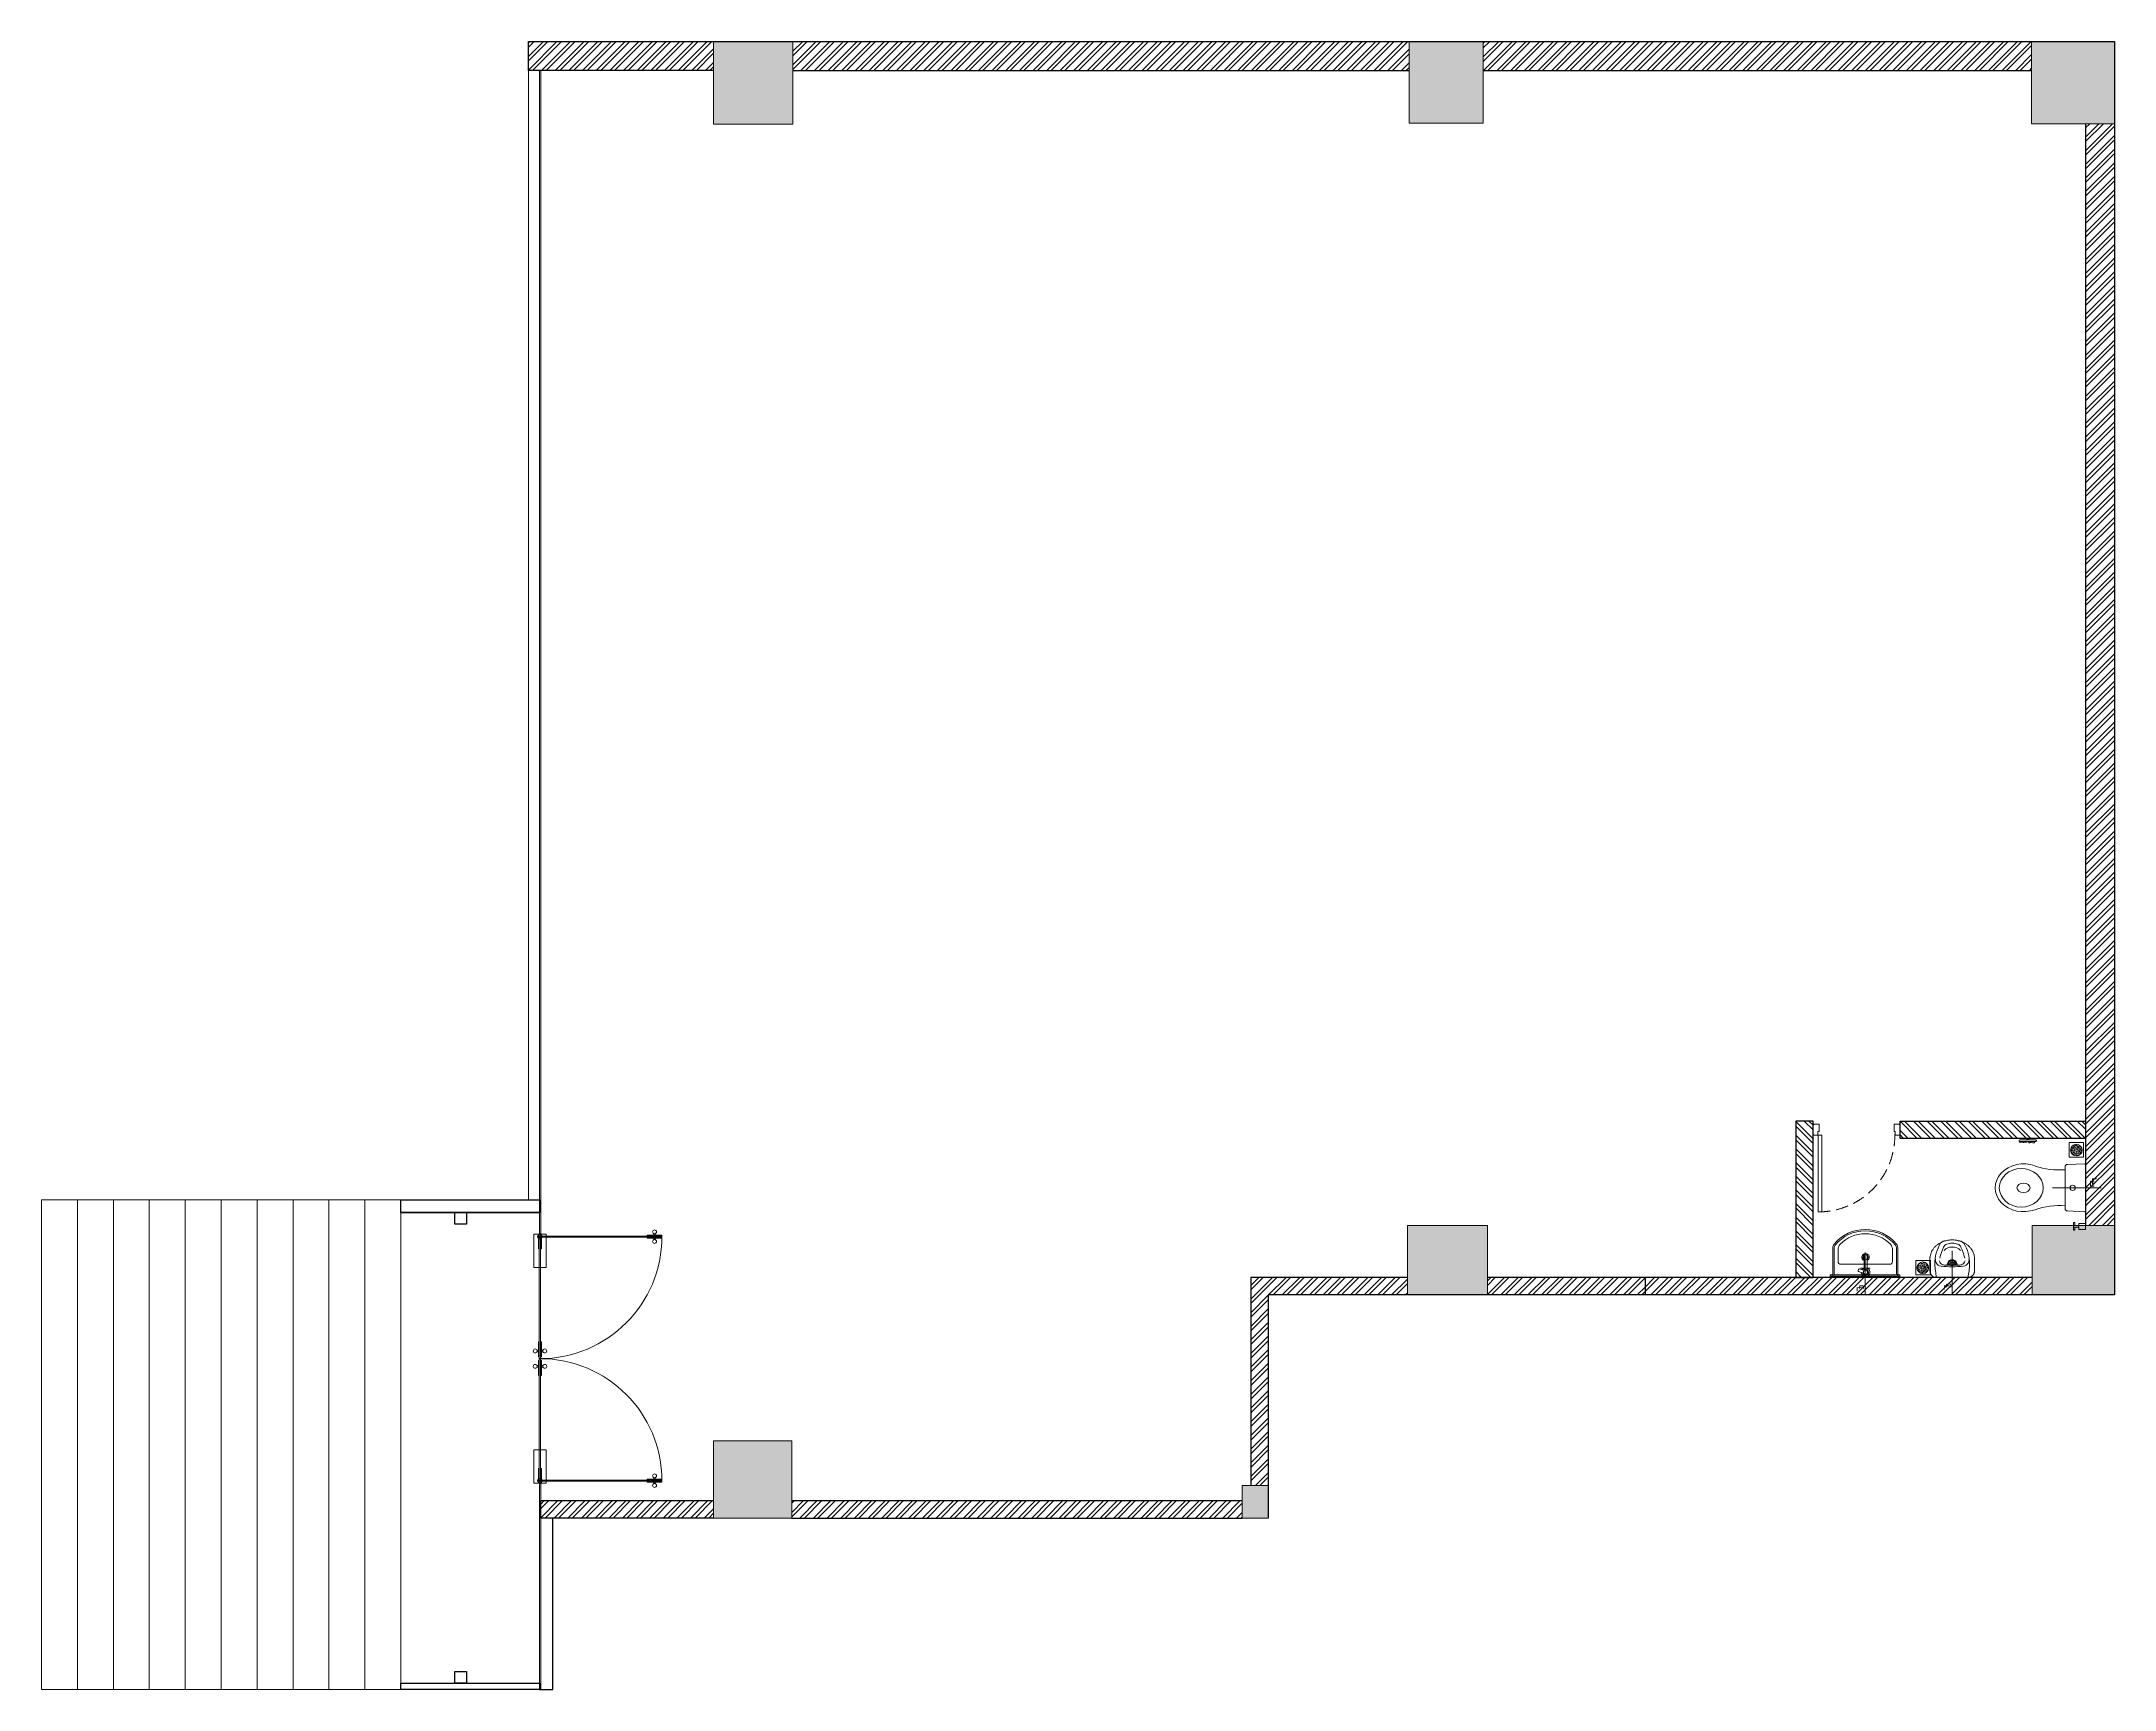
# Model space of a CAD drawing. Header units: feet. Extents: x -17882 to 0, y -3405 to 10815.
import ezdxf

# ---------------------------------------------------------------- set-up
doc = ezdxf.new("R2010")
doc.units = ezdxf.units.FT
doc.header["$LTSCALE"] = 33
doc.header["$MEASUREMENT"] = 0
for name, pattern in [('CENTER', [2, 1.25, -0.25, 0.25, -0.25]), ('DOT2', [0.125, 0, -0.125]), ('HIDDEN', [9.525, 6.35, -3.175]), ('HIDDEN2', [4.7625, 3.175, -1.5875])]:
    doc.linetypes.add(name, pattern=pattern)
for name, color, linetype, lineweight in [('A-Glazing', 4, 'Continuous', 20), ('centerline-toilets', 2, 'CENTER', 13), ('Column', 243, 'Continuous', 9), ('column hatch', 5, 'Continuous', 0), ('Door', 2, 'Continuous', 13), ('ele', 252, 'Continuous', 13), ('Fhitting', 152, 'Continuous', 30), ('Glass-FrontGlazing', 150, 'Continuous', 20), ('Glazing', 141, 'Continuous', 15), ('LENS-DOOR', 34, 'Continuous', 20), ('LN-HATCH', 251, 'Continuous', 0), ('Mirror', 150, 'Continuous', 20), ('Panelling', 65, 'Continuous', 18), ('PARTITION', 22, 'Continuous', 30), ('Steps', 4, 'Continuous', 9), ('Toilet', 5, 'Continuous', 9)]:
    doc.layers.add(name, color=color, linetype=linetype, lineweight=lineweight)
doc.layers.add('A-WALL', color=1, linetype='Continuous')
doc.layers.add('RAILING', color=1, linetype='Continuous')
doc.styles.get("Standard").update_dxf_attribs({"font": 'GILC____.TTF'})
pattern_1 = [(45, (-2067896.71, 5460790.36), (-58.8666395, 58.8666395), []), (45, (-2067857.465, 5460790.36), (-58.8666395, 58.8666395), [])]

# ---------------------------------------------------------------- blocks, each defined once
blk = doc.blocks.new('Entrance Door')
at = {"layer": 'Glazing', "ltscale": 111}
blk.add_hatch(color=256, dxfattribs=at).paths.add_polyline_path([(18, -35), (18, -1235), (30, -1235), (30, -35)])
at = {"layer": 'Glazing'}
for p, q in [((30, -54), (18, -66)), ((1118, -31), (1118, -54)), ((1118, -89), (1118, -66)), ((1133, -31), (1133, -54)), ((1133, -89), (1133, -66))]:
    blk.add_line(p, q, dxfattribs=at)
at = {"layer": 'Glazing', "ltscale": 44}
for p, q in [((-5, -1156), (18, -1156)), ((-5, -1171), (18, -1171)), ((53, -1156), (30, -1156)), ((53, -1171), (30, -1171))]:
    blk.add_line(p, q, dxfattribs=at)
at = {"layer": 'Glazing'}
for points in [[(320, -120), (0, -120), (0, 0), (320, 0)], [(0, -54), (142, -54), (142, -47), (0, -47)], [(0, -66), (142, -66), (142, -74), (0, -74)], [(1181, -54), (1038, -54), (1038, -47), (1181, -47)], [(1181, -66), (1038, -66), (1038, -74), (1181, -74)]]:
    blk.add_lwpolyline(points, close=True, dxfattribs=at)
at = {"layer": 'Glazing', "ltscale": 222}
blk.add_lwpolyline([(-2, -66), (1199, -66), (1199, -54), (-2, -54)], close=True, dxfattribs=at)
at = {"layer": 'Glazing', "ltscale": 111}
blk.add_lwpolyline([(18, -35), (18, -1235), (30, -1235), (30, -35)], close=True, dxfattribs=at)
at = {"layer": 'Glazing', "ltscale": 44}
for points in [[(18, -1093), (18, -1235), (10, -1235), (10, -1093)], [(30, -1093), (30, -1235), (37, -1235), (37, -1093)]]:
    blk.add_lwpolyline(points, close=True, dxfattribs=at)
at = {"layer": 'Glazing'}
for centre, radius in [((1125, -14), 19), ((24, -59), 19.8), ((1125, -107), 19)]:
    blk.add_circle(centre, radius, dxfattribs=at)
at = {"layer": 'Glazing', "ltscale": 44}
for centre in [(-22, -1164), (70, -1164)]:
    blk.add_circle(centre, 19, dxfattribs=at)
at = {"layer": 'Glazing', "ltscale": 222}
blk.add_arc((24, -60), 1175, 270, 359.9996, dxfattribs=at)
blk = doc.blocks.new('DLF-RSP-AR-CD-DWG-4DT-3113$0$X-TYPICAL TOILET UPPER FLOORS - 02$0$urinals')
at = {"layer": 'Toilet'}
for p, q in [((0, -16), (0, 8)), ((-46, -115), (46, -115)), ((0, -105), (0, -161))]:
    blk.add_line(p, q, dxfattribs=at)
blk.add_lwpolyline([(135, 0), (-135, 0, 0.036949), (-150, -116, 0.138094), (-100, -297, 0.221721), (-52, -318, 0.062656), (0, -325, 0.062656), (52, -318, 0.221721), (100, -297, 0.138094), (150, -116, 0.036949)], format="xyb", close=True, dxfattribs=at)
for centre, radius, start, end in [((-91, -153), 53.8, 148.4868, 188.6401), ((-94, -145), 47.1, 93.3708, 154.4824), ((-71, -150), 40.2, 106.7016, 169.725), ((414, -38), 538, 193.994, 204.5632), ((3, -1238), 1145, 90.1625, 95.0265), ((-51, -225), 119, 89.5454, 105.8857), ((0, -996), 891, 89.9918, 93.182), ((0, -115), 40, 167.428, 12.572), ((0, -115), 33, 164.1814, 15.8186), ((0, -115), 32, 163.6049, 16.3951), ((0, -115), 22.6, 155.6653, 24.3347), ((0, -115), 14.7, 139.9109, 40.0891), ((-3, -1238), 1145, 84.9735, 89.8375), ((0, -996), 891, 86.818, 90.0082), ((51, -225), 119, 74.1143, 90.4546), ((-414, -38), 538, 335.4368, 346.006), ((71, -150), 40.2, 10.275, 73.2984), ((94, -145), 47.1, 25.5176, 86.6292), ((91, -153), 53.8, 351.3599, 31.5132), ((-30, -241), 50, 204.5632, 250.4606), ((-2, -165), 97.6, 225, 270.9552), ((-2, -161), 135, 250.4606, 270.6492), ((2, -165), 97.6, 269.0448, 315), ((2, -161), 135, 269.3508, 289.5394), ((30, -241), 50, 289.5394, 335.4368)]:
    blk.add_arc(centre, radius, start, end, dxfattribs=at)
blk.add_open_spline([(135, 0), (105, 0), (76, 0), (-13, 0), (-73, 0), (-133, 0), (-133, 0), (-134, 0), (-134, 0), (-135, 0), (-135, 0), (-135, 0), (-135, 0), (-135, 0), (-135, 0), (-135, 0), (-135, 0), (-135, 0), (-135, 0), (-135, 0), (-135, 0), (-135, 0), (-135, 0), (-136, 0), (-136, 0), (-136, 0), (-137, 0), (-138, 0), (-138, 0), (-141, 0), (-142, 0), (-146, -1), (-149, -2), (-155, -3), (-158, -5), (-163, -7), (-166, -9), (-171, -13), (-173, -15), (-178, -19), (-180, -22), (-184, -27), (-185, -29), (-188, -35), (-189, -38), (-191, -43), (-191, -46), (-192, -50), (-192, -51), (-192, -52), (-192, -54), (-193, -56), (-193, -56), (-193, -57), (-193, -57), (-193, -57), (-193, -57), (-193, -57), (-193, -57), (-193, -57), (-193, -57), (-193, -58), (-193, -58), (-193, -58), (-193, -58), (-193, -58), (-193, -58), (-193, -58), (-193, -59), (-193, -59), (-193, -60), (-193, -61), (-193, -62), (-193, -65), (-193, -66), (-193, -72), (-193, -75), (-193, -86), (-193, -93), (-193, -114), (-193, -128), (-193, -146), (-193, -145), (-193, -149), (-193, -150), (-193, -154), (-193, -156), (-193, -159), (-193, -159), (-193, -159), (-193, -159), (-193, -160), (-193, -160), (-193, -160), (-193, -160), (-193, -160), (-193, -160), (-193, -160), (-193, -160), (-193, -160), (-193, -160), (-193, -160), (-193, -161), (-193, -161), (-193, -161), (-193, -162), (-193, -162), (-192, -164), (-192, -165), (-192, -168), (-192, -170), (-192, -176), (-191, -180), (-189, -191), (-188, -198), (-183, -212), (-180, -219), (-173, -233), (-169, -240), (-159, -253), (-154, -259), (-142, -271), (-136, -277), (-123, -287), (-115, -292), (-101, -301), (-93, -305), (-77, -311), (-69, -314), (-53, -319), (-44, -321), (-28, -323), (-20, -324), (-9, -325), (-7, -325), (-3, -325), (-1, -325), (2, -325), (4, -325), (8, -325), (11, -325), (21, -324), (27, -323), (42, -321), (50, -319), (67, -315), (75, -312), (92, -305), (100, -301), (115, -292), (123, -288), (136, -277), (143, -271), (155, -259), (160, -252), (170, -238), (174, -231), (181, -217), (184, -210), (188, -195), (190, -188), (191, -179), (191, -178), (192, -174), (192, -171), (192, -168), (192, -167), (192, -164), (192, -162), (192, -160), (192, -160), (192, -160), (192, -160), (192, -160), (192, -159), (192, -159), (192, -159), (192, -158), (192, -157), (192, -156), (192, -155), (192, -152), (192, -150), (192, -143), (192, -144), (192, -132), (192, -124), (192, -99), (192, -82), (192, -65), (192, -64), (192, -62), (192, -60), (192, -58), (192, -58), (192, -57), (192, -57), (192, -57), (192, -57), (192, -57), (192, -57), (192, -57), (192, -57), (192, -57), (192, -57), (192, -56), (192, -56), (192, -55), (192, -55), (192, -53), (192, -52), (192, -48), (191, -46), (190, -40), (189, -37), (186, -31), (184, -28), (180, -22), (178, -19), (173, -14), (170, -12), (164, -8), (161, -6), (155, -3), (151, -2), (145, -1), (142, 0), (137, 0), (136, 0), (135, 0)], degree=3, knots=[0, 0, 0, 0, 0.329607, 0.329607, 0.988822, 0.988822, 0.996691, 0.996691, 0.998638, 0.998638, 0.99992, 0.99992, 1.000227, 1.000227, 1.000534, 1.000534, 1.001148, 1.001148, 1.002375, 1.002375, 1.00483, 1.00483, 1.009739, 1.009739, 1.019558, 1.019558, 1.039196, 1.039196, 1.078472, 1.078472, 1.157024, 1.157024, 1.314128, 1.314128, 1.471232, 1.471232, 1.628335, 1.628335, 1.785439, 1.785439, 1.942543, 1.942543, 2.099647, 2.099647, 2.256751, 2.256751, 2.413855, 2.413855, 2.450944, 2.450944, 2.525122, 2.525122, 2.556641, 2.556641, 2.563699, 2.563699, 2.567479, 2.567479, 2.57001, 2.57001, 2.570783, 2.570783, 2.572328, 2.572328, 2.573873, 2.573873, 2.576964, 2.576964, 2.583145, 2.583145, 2.595507, 2.595507, 2.620232, 2.620232, 2.669681, 2.669681, 2.76858, 2.76858, 2.966376, 2.966376, 3.36197, 3.36197, 3.45996, 3.45996, 3.491387, 3.491387, 3.554241, 3.554241, 3.562213, 3.562213, 3.566829, 3.566829, 3.570018, 3.570018, 3.570684, 3.570684, 3.571294, 3.571294, 3.571904, 3.571904, 3.573124, 3.573124, 3.575564, 3.575564, 3.580444, 3.580444, 3.590203, 3.590203, 3.609723, 3.609723, 3.648762, 3.648762, 3.72684, 3.72684, 3.861362, 3.861362, 3.995884, 3.995884, 4.130406, 4.130406, 4.264928, 4.264928, 4.39945, 4.39945, 4.533972, 4.533972, 4.668494, 4.668494, 4.803016, 4.803016, 4.937539, 4.937539, 5.072061, 5.072061, 5.118026, 5.118026, 5.144558, 5.144558, 5.17109, 5.17109, 5.224154, 5.224154, 5.330281, 5.330281, 5.468863, 5.468863, 5.607445, 5.607445, 5.746027, 5.746027, 5.884609, 5.884609, 6.023191, 6.023191, 6.161773, 6.161773, 6.300355, 6.300355, 6.438937, 6.438937, 6.577519, 6.577519, 6.602876, 6.602876, 6.653589, 6.653589, 6.673028, 6.673028, 6.711906, 6.711906, 6.713712, 6.713712, 6.715518, 6.715518, 6.719129, 6.719129, 6.726351, 6.726351, 6.740796, 6.740796, 6.769686, 6.769686, 6.827466, 6.827466, 6.943027, 6.943027, 7.174147, 7.174147, 7.636387, 7.636387, 7.659394, 7.659394, 7.705407, 7.705407, 7.71212, 7.71212, 7.713128, 7.713128, 7.714137, 7.714137, 7.716153, 7.716153, 7.720185, 7.720185, 7.728249, 7.728249, 7.744378, 7.744378, 7.776636, 7.776636, 7.841152, 7.841152, 7.970184, 7.970184, 8.14844, 8.14844, 8.326696, 8.326696, 8.504953, 8.504953, 8.683209, 8.683209, 8.861465, 8.861465, 9.039722, 9.039722, 9.217978, 9.217978, 9.283185, 9.283185, 9.283185, 9.283185], dxfattribs=at)
blk = doc.blocks.new('jALI')
at = {"layer": 'Toilet', "ltscale": 5}
h = blk.add_hatch(dxfattribs=at)
h.set_pattern_fill('HEX', color=256, scale=50, angle=135, double=1)
h.set_pattern_definition([(135, (-344825.863, 460708.187), (-7.65465545, -7.65465545), [6.25, -12.5]), (255, (-344825.863, 460708.187), (10.4564538, -2.80179835), [6.25, -12.5]), (195, (-344830.282, 460712.606), (2.80179835, -10.4564538), [6.25, -12.5])])
edge = h.paths.add_edge_path()
edge.add_arc((-393188, 163648), 50, -90, 270)
blk.add_lwpolyline([(-393250, 163582), (-393126, 163582), (-393126, 163709), (-393250, 163709)], close=True, dxfattribs=at)
blk.add_circle((-393188, 163648), 50, dxfattribs=at)
blk = doc.blocks.new('Urinal')
at = {"layer": 'centerline-toilets', "linetype": 'HIDDEN', "ltscale": 10}
blk.add_line((0, 231), (0, -137), dxfattribs=at)
at = {"layer": 'Fhitting', "lineweight": 0, "ltscale": 0.5, "rotation": 180}
blk.add_blockref('DLF-RSP-AR-CD-DWG-4DT-3113$0$X-TYPICAL TOILET UPPER FLOORS - 02$0$urinals', (0, 0), dxfattribs=at)
at = {"layer": 'Fhitting', "lineweight": 0, "ltscale": 0.5, "xscale": -1, "rotation": 90}
blk.add_blockref('jALI', (163394, -393104), dxfattribs=at)
at = {"layer": 'centerline-toilets', "linetype": 'DOT2', "insert": (-31, -69), "char_height": 75, "width": 495.83, "attachment_point": 5, "rotation": 270}
blk.add_mtext('{\\fISOCPEUR|b0|i0|c0|p34;℄}', dxfattribs=at)
blk = doc.blocks.new('WC')
at = {"layer": 'centerline-toilets', "linetype": 'HIDDEN', "ltscale": 10}
blk.add_line((0, 286), (0, -135), dxfattribs=at)
at = {"layer": 'Toilet'}
for p, q in [((-413, 567), (-413, 429)), ((-401, 567), (-401, 429)), ((-419, 507), (-425, 507)), ((-425, 507), (-425, 489)), ((-419, 489), (-425, 489)), ((-419, 507), (-419, 489)), ((-419, 504), (-413, 504)), ((-419, 492), (-413, 492)), ((-206, 6), (-202, 157)), ((-200, 0), (200, 0)), ((181, 177), (-183, 177)), ((206, 6), (200, 157))]:
    blk.add_line(p, q, dxfattribs=at)
at = {"layer": 'Toilet', "ltscale": 100}
for p, q in [((366, 103), (300, 103)), ((300, 92), (300, 103)), ((326, 92), (300, 92)), ((307, 0), (307, 57)), ((359, 57), (307, 57)), ((326, 103), (326, 57)), ((340, 103), (340, 57)), ((366, 92), (340, 92)), ((359, 57), (359, 0)), ((366, 92), (366, 103)), ((359, 0), (307, 0))]:
    blk.add_line(p, q, dxfattribs=at)
at = {"layer": 'Toilet'}
blk.add_circle((0, 112), 22.9, dxfattribs=at)
for centre, radius, start, end in [((-407, 567), 6, 0, 180), ((-407, 429), 6, 180, 0), ((-776, 231), 622, 354.997, 19.0619), ((776, 226), 623, 160.5196, 184.5617), ((-200, 6), 5.72, 177.9546, 270), ((-182, 158), 19.3, 90.3509, 180.8981), ((180, 158), 19.3, 359.1019, 89.6491), ((200, 6), 5.72, 270, 2.0454)]:
    blk.add_arc(centre, radius, start, end, dxfattribs=at)
at = {"layer": 'Toilet', "extrusion": (0, 0, -1)}
for centre, major_axis, ratio, start_param, end_param in [((0, 534), (0, -245), 0.842028, 7.436326, 11.41323), ((0, 535), (0, -57.2), 0.7, 1.570796326794896, 7.853981633974482)]:
    blk.add_ellipse(centre, major_axis=major_axis, ratio=ratio, start_param=start_param, end_param=end_param, dxfattribs=at)
blk.add_ellipse((0, 555), major_axis=(0, -189), ratio=0.878788, dxfattribs=at)
at = {"layer": 'Toilet'}
blk.add_open_spline([(-401, 441), (-397, 441), (-384, 439), (-389, 459), (-396, 480), (-386, 478), (-386, 491), (-403, 487), (-385, 532), (-396, 547), (-391, 570), (-397, 569), (-401, 568)], degree=3, knots=[0, 0, 0, 0, 9.744972, 33.823887, 47.583551, 49.497915, 60.560502, 63.822284, 93.508019, 135.756925, 141.904352, 150.301906, 150.301906, 150.301906, 150.301906], dxfattribs=at)
at = {"layer": 'Fhitting', "lineweight": 0, "ltscale": 0.5, "rotation": 270}
blk.add_blockref('jALI', (-163973, -393109), dxfattribs=at)
at = {"layer": 'centerline-toilets', "linetype": 'DOT2', "insert": (-36, -57), "char_height": 85.83, "width": 567.4, "attachment_point": 5, "rotation": 270}
blk.add_mtext('{\\fISOCPEUR|b0|i0|c0|p34;℄}', dxfattribs=at)
blk = doc.blocks.new('Wash Basin')
at = {"layer": 'PARTITION', "lineweight": 9}
h = blk.add_hatch(dxfattribs=at)
h.set_pattern_fill('ANSI38', color=256, scale=70, angle=990, style=0, double=1)
h.set_pattern_definition([(315, (-62.738, -33.325), (6.18718, 6.18718), []), (45, (-62.738, -33.325), (6.18718, 18.56155), [21.875, -13.125])])
h.paths.add_polyline_path([(302, -22), (-298, -22), (-298, -34), (302, -34)])
at = {"layer": 'centerline-toilets', "linetype": 'HIDDEN', "ltscale": 10}
blk.add_line((0, -238), (0, 130), dxfattribs=at)
at = {"layer": 'Mirror', "ltscale": 0.5}
blk.add_lwpolyline([(-298, -34), (-298, -46), (302, -46), (302, -34)], close=True, dxfattribs=at)
at = {"layer": 'Panelling', "lineweight": 9}
blk.add_lwpolyline([(-298, -22), (-298, -34), (302, -34), (302, -22)], close=True, dxfattribs=at)
at = {"layer": 'Toilet', "ltscale": 100}
for p, q in [((-280, -32), (-280, -278)), ((-270, -22), (270, -22)), ((-268, -55), (-268, -278)), ((-258, -45), (258, -45)), ((-15, -89), (-15, -208)), ((11, -208), (11, -89)), ((268, -55), (268, -278)), ((280, -32), (280, -278))]:
    blk.add_line(p, q, dxfattribs=at)
blk.add_lwpolyline([(-235, -264, 0.191896), (-217, -309, 0.420236), (217, -309, 0.191896), (235, -264), (235, -161, 0.414214), (210, -136), (-210, -136, 0.414214), (-235, -161)], format="xyb", close=True, dxfattribs=at)
blk.add_lwpolyline([(41, -103), (-41, -103)], dxfattribs=at)
blk.add_lwpolyline([(23, -62), (58, -74, -0.414214), (61, -81), (58, -93, -0.414214), (50, -96), (16, -85)], format="xyb", dxfattribs=at)
for centre, radius in [((-2, -197), 22.5), ((-2, -67), 17.5)]:
    blk.add_circle(centre, radius, dxfattribs=at)
for centre, radius, start, end in [((-270, -32), 10, 90, 180), ((-258, -55), 10, 90, 180), ((-2, -197), 32.1, 113.0898, 66.246), ((258, -55), 10, 0, 90), ((270, -32), 10, 0, 90), ((-230, -278), 50, 180, 218.4461), ((0, -89), 348, 219.2826, 320.7174), ((-230, -278), 38, 180, 218.4461), ((0, -89), 336, 219.313, 320.687), ((-2, -197), 20.5, 128.0403, 237.2899), ((-2, -197), 20.5, 304.4733, 50.7332), ((230, -278), 38, 321.5539, 0), ((230, -278), 50, 321.5539, 0)]:
    blk.add_arc(centre, radius, start, end, dxfattribs=at)
for centre, major_axis, start_param, end_param in [((-2, -67), (0, 38.3), 4.720493, 9.081982), ((-2, -67), (-0.2, -25.6), 1.769108, 7.074098), ((-2, -67), (0, 38.3), 3.484555, 4.083576), ((-2, -208), (-9.04, 9.04), 0.785398, 3.926991)]:
    blk.add_ellipse(centre, major_axis=major_axis, ratio=1, start_param=start_param, end_param=end_param, dxfattribs=at)
at = {"layer": 'centerline-toilets', "linetype": 'DOT2', "insert": (33, 62), "char_height": 75, "width": 495.83, "attachment_point": 5, "rotation": 90}
blk.add_mtext('{\\fISOCPEUR|b0|i0|c0|p34;℄}', dxfattribs=at)
blk = doc.blocks.new('*U7')
at = {"layer": 'LENS-DOOR'}
for p, q in [((548122, 1779235), (548122, 1778574)), ((548122, 1779235), (548153, 1779235)), ((548153, 1778574), (548153, 1779235)), ((547447, 1778569), (547452, 1778569)), ((547447, 1778484), (547447, 1778569)), ((547452, 1778574), (547489, 1778574)), ((547452, 1778569), (547452, 1778574)), ((547489, 1778540), (547489, 1778574)), ((548122, 1778574), (548153, 1778574)), ((548192, 1778574), (548156, 1778574)), ((548156, 1778540), (548156, 1778574)), ((548192, 1778569), (548192, 1778574)), ((548197, 1778569), (548192, 1778569)), ((548197, 1778484), (548197, 1778569)), ((547447, 1778484), (547452, 1778484)), ((547452, 1778479), (547452, 1778484)), ((547452, 1778479), (547499, 1778479)), ((547489, 1778540), (547499, 1778540)), ((547499, 1778479), (547499, 1778540)), ((548145, 1778479), (548145, 1778540)), ((548156, 1778540), (548145, 1778540)), ((548192, 1778479), (548145, 1778479)), ((548192, 1778479), (548192, 1778484)), ((548197, 1778484), (548192, 1778484))]:
    blk.add_line(p, q, dxfattribs=at)
at = {"layer": 'LENS-DOOR', "color": 7, "linetype": 'HIDDEN2'}
blk.add_ellipse((548153, 1778574), major_axis=(-661, 0), ratio=1, start_param=-1.570791, end_param=0.051209, dxfattribs=at)

msp = doc.modelspace()

# ---------------------------------------------------------------- hatches: boundary and pattern name
at = {"layer": 'column hatch'}
h = msp.add_hatch(color=8, dxfattribs=at)
h.dxf.hatch_style = 1
h.paths.add_polyline_path([(-11400, 10100), (-11400, 10815), (-12085, 10815), (-12085, 10100)])
h.paths.add_polyline_path([(-5410, 0), (-5410, 150), (-5410, 600), (-6100, 600), (-6100, 0)])
h.paths.add_polyline_path([(-5445, 10110), (-5445, 10815), (-6085, 10815), (-6085, 10110)])
h.paths.add_polyline_path([(0, 10105), (0, 10815), (-715, 10815), (-715, 10105)])
h.paths.add_polyline_path([(0, 0), (0, 600), (-710, 600), (-710, 0)])
h = msp.add_hatch(color=8, dxfattribs=at)
h.dxf.hatch_style = 1
h.paths.add_polyline_path([(-11410, -1925), (-11410, -1260), (-12085, -1260), (-12085, -1925)])
h = msp.add_hatch(color=8, dxfattribs=at)
h.dxf.hatch_style = 1
h.paths.add_polyline_path([(-7300, -1925), (-7300, -1645), (-7525, -1645), (-7525, -1925)])
at = {"layer": 'LN-HATCH'}
h = msp.add_hatch(dxfattribs=at)
h.set_pattern_fill('ANSI32', color=256, scale=222)
h.set_pattern_definition(pattern_1)
h.paths.add_polyline_path([(0, 600), (0, 10105), (-250, 10105), (-250, 600)])
h.paths.add_polyline_path([(-715, 10565), (-715, 10815), (-5445, 10815), (-5445, 10565)])
h.paths.add_polyline_path([(-6085, 10565), (-6085, 10815), (-11400, 10815), (-11400, 10565)])
h.paths.add_polyline_path([(-12085, 10565), (-12085, 10815), (-13682, 10815), (-13682, 10565), (-13575, 10565)])
h = msp.add_hatch(dxfattribs=at)
h.set_pattern_fill('ANSI32', color=256, scale=222, angle=90)
h.set_pattern_definition([(135, (-5456560.36, -2073305.62), (-58.8666395, -58.8666395), []), (135, (-5456560.36, -2073266.37), (-58.8666395, -58.8666395), [])])
h.paths.add_polyline_path([(-2600, 150), (-2600, 1500), (-2750, 1500), (-2750, 150)])
h.paths.add_polyline_path([(-1850, 1350), (-1850, 1500), (-250, 1500), (-250, 1350)])
h = msp.add_hatch(dxfattribs=at)
h.set_pattern_fill('ANSI32', color=256, scale=222)
h.set_pattern_definition(pattern_1)
h.paths.add_polyline_path([(-7525, -1925), (-7525, -1775), (-11410, -1775), (-11410, -1925)])
h.paths.add_polyline_path([(-12085, -1925), (-12085, -1775), (-13575, -1775), (-13575, -1925)])
h.paths.add_polyline_path([(-4050, 0), (-4050, 150), (-5410, 150), (-5410, 0)])
h = msp.add_hatch(dxfattribs=at)
h.set_pattern_fill('ANSI32', color=256, scale=222)
h.set_pattern_definition(pattern_1)
h.paths.add_polyline_path([(-710, 0), (-710, 150), (-4050, 150), (-4050, 0)])
h.paths.add_polyline_path([(-7300, -1645), (-7300, 0), (-6100, 0), (-6100, 150), (-7450, 150), (-7450, -1645)])

# ---------------------------------------------------------------- linework, layer by layer
at = {"layer": 'A-WALL'}
for p, q in [((-13682, 10815), (0, 10815)), ((-13682, 10565), (-13682, 10815)), ((0, 10815), (0, 0)), ((-12085, 10565), (-13682, 10565)), ((-11400, 10565), (-6085, 10565)), ((-5445, 10565), (-715, 10565)), ((-250, 10105), (-250, 600)), ((-6100, 150), (-7450, 150)), ((-7450, 150), (-7450, -1645)), ((-5410, 0), (-7300, 0)), ((-7300, 0), (-7300, -1925)), ((-4050, 150), (-5410, 150)), ((-4050, 0), (-5410, 0)), ((-710, 150), (-4050, 150)), ((-4050, 150), (-4050, 0)), ((0, 0), (-4050, 0)), ((-13575, -1775), (-12085, -1775)), ((-13575, -1925), (-13575, -1775)), ((-11410, -1775), (-7525, -1775)), ((-12085, -1925), (-13575, -1925)), ((-13470, -3405), (-13470, -1925)), ((-11410, -1925), (-7525, -1925)), ((-13587, -3405), (-13470, -3405))]:
    msp.add_line(p, q, dxfattribs=at)
for points in [[(-2600, 150), (-2600, 1500), (-2750, 1500), (-2750, 150)], [(-1850, 1350), (-1850, 1500), (-250, 1500), (-250, 1350)]]:
    msp.add_lwpolyline(points, close=True, dxfattribs=at)
at = {"layer": 'Column'}
for p, q in [((-12085, 10100), (-12085, 10815)), ((-11400, 10100), (-11400, 10815)), ((-6085, 10815), (-6085, 10110)), ((-5445, 10110), (-5445, 10815)), ((-715, 10815), (-715, 10105)), ((-12085, 10100), (-11400, 10100)), ((-6085, 10110), (-5445, 10110)), ((-715, 10105), (0, 10105)), ((-5410, 600), (-6100, 600)), ((-6100, 600), (-6100, 0)), ((-5410, 150), (-5410, 600)), ((0, 600), (-710, 600)), ((-710, 600), (-710, 0)), ((-5410, 150), (-5410, 0)), ((-12085, -1260), (-11410, -1260)), ((-12085, -1260), (-12085, -1925)), ((-11410, -1260), (-11410, -1925)), ((-7300, -1645), (-7525, -1645)), ((-7525, -1645), (-7525, -1925)), ((-12085, -1925), (-11410, -1925)), ((-7525, -1925), (-7300, -1925))]:
    msp.add_line(p, q, dxfattribs=at)
at = {"layer": 'Glass-FrontGlazing'}
for points in [[(-13575, 525), (-13587, 525), (-13587, 10565), (-13575, 10565)], [(-13575, -3405), (-13587, -3405), (-13587, -1625), (-13575, -1625)]]:
    msp.add_lwpolyline(points, close=True, dxfattribs=at)
at = {"layer": 'RAILING'}
for p, q in [((-14782, 710), (-13587, 710)), ((-14317, 610), (-14317, 710)), ((-14317, 710), (-14217, 710)), ((-14217, 610), (-14317, 610)), ((-14217, 710), (-14217, 610)), ((-14782, -3350), (-13587, -3350)), ((-14317, -3350), (-14317, -3250)), ((-14317, -3250), (-14217, -3250)), ((-14217, -3350), (-14317, -3350)), ((-14217, -3250), (-14217, -3350))]:
    msp.add_line(p, q, dxfattribs=at)
for points in [[(-14782, 820), (-13587, 820), (-13587, 710), (-14782, 710)], [(-14782, -3350), (-13587, -3350), (-13587, -3405), (-14782, -3405)]]:
    msp.add_lwpolyline(points, close=True, dxfattribs=at)
at = {"layer": 'Steps'}
for p, q in [((-13682, 10565), (-13682, 820)), ((-14782, 820), (-17882, 820)), ((-17882, 820), (-17882, -3405)), ((-17572, 820), (-17572, -3405)), ((-17262, 820), (-17262, -3405)), ((-16952, 820), (-16952, -3405)), ((-16642, 820), (-16642, -3405)), ((-16332, 820), (-16332, -3405)), ((-16022, 820), (-16022, -3405)), ((-15712, 820), (-15712, -3405)), ((-15402, 820), (-15402, -3405)), ((-15092, 820), (-15092, -3405)), ((-14782, 820), (-14782, -3405)), ((-14782, 710), (-14782, -3350)), ((-14782, -3405), (-17882, -3405))]:
    msp.add_line(p, q, dxfattribs=at)

# ---------------------------------------------------------------- block references
at = {"layer": 'A-Glazing'}
for p, xscale, yscale, zscale, rotation in [((-13636, 524), -0.8956386765834968, 0.8956386765834968, 0.8956386765834968, 89.99998890931916), ((-13636, -1624), 0.895638676583497, 0.895638676583497, 0.895638676583497, 90.00001109068084)]:
    msp.add_blockref('Entrance Door', p, dxfattribs=dict(at, xscale=xscale, yscale=yscale, zscale=zscale, rotation=rotation))
at = {"layer": 'Door', "rotation": 180}
msp.add_blockref('*U7', (545597, 1779951), dxfattribs=at)
at = {"layer": 'ele', "color": 0, "lineweight": -2, "xscale": -1, "rotation": 90}
msp.add_blockref('WC', (-250, 924), dxfattribs=at)
at = {"layer": 'ele', "color": 0, "lineweight": -2, "rotation": 180}
msp.add_blockref('Wash Basin', (-2150, 128), dxfattribs=at)
at = {"layer": 'ele', "color": 0, "lineweight": -2}
msp.add_blockref('Urinal', (-1400, 150), dxfattribs=at)

doc.saveas('drawing.dxf')
